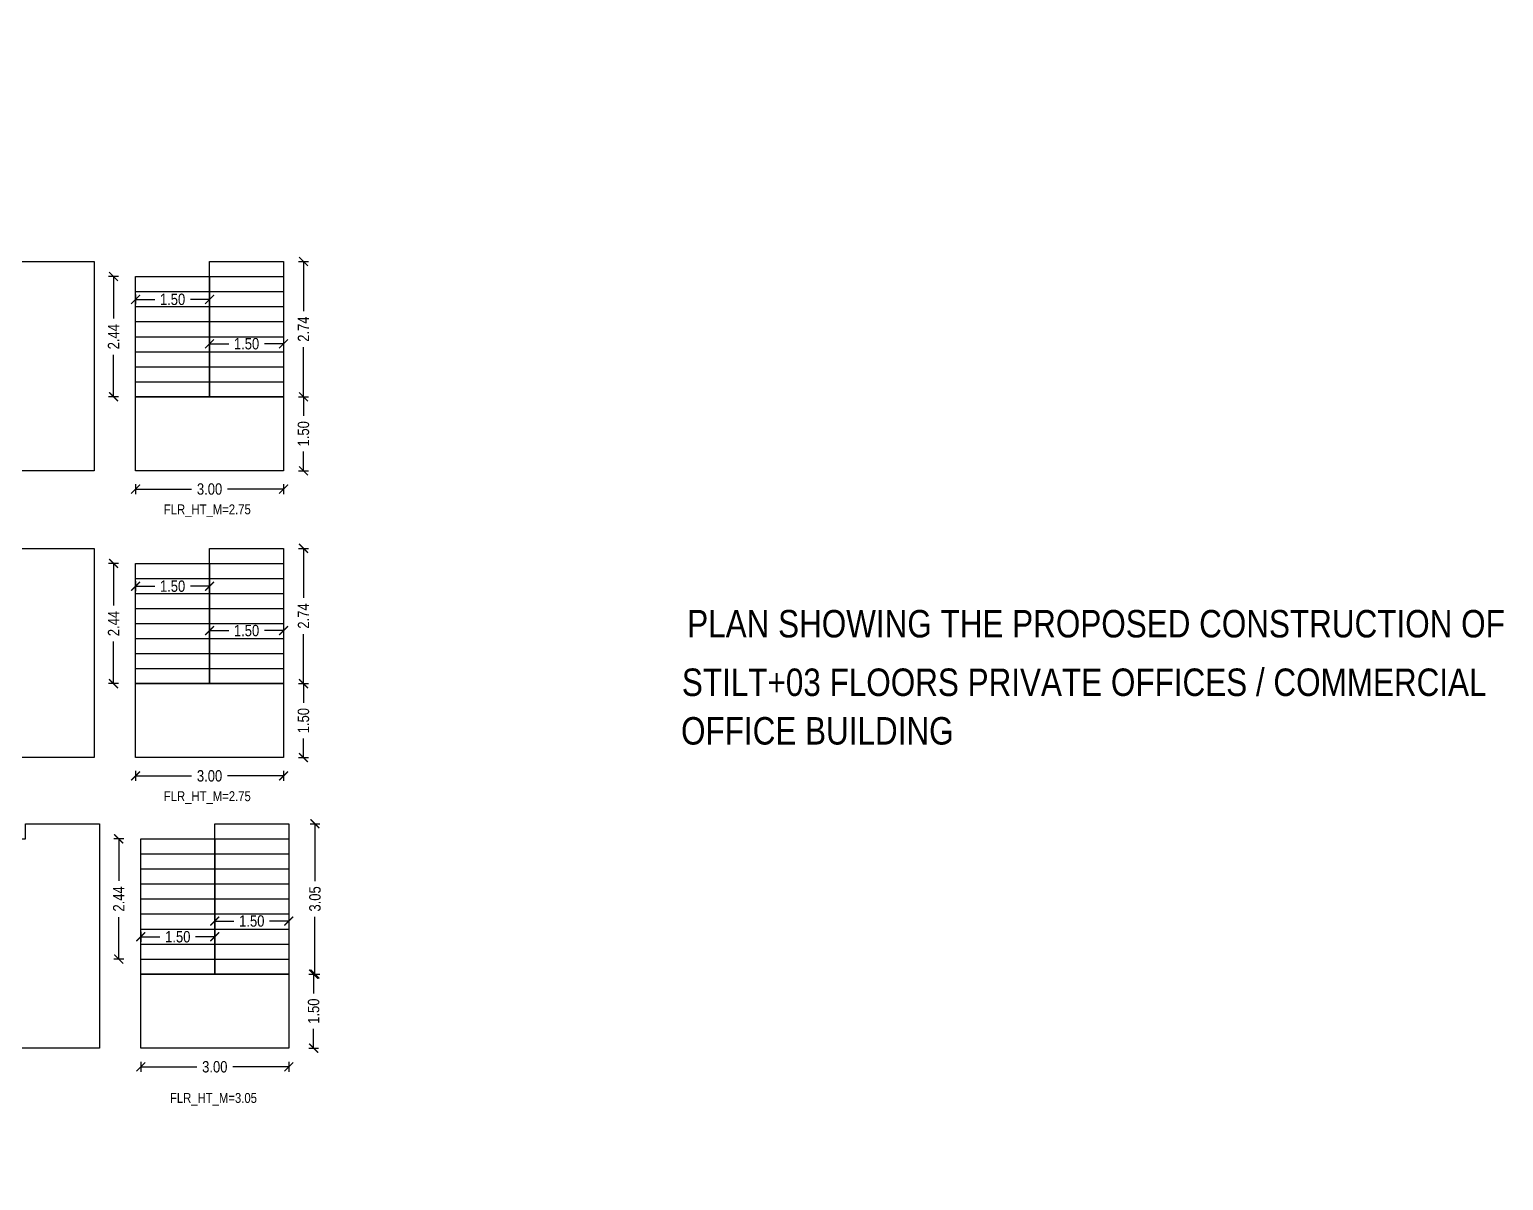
# Model space of a CAD drawing. Header units: metres. Extents: x 144 to 1259, y -1474 to -210.
# Drawn here: x 1193.86 to 1223.74, y -1158.28 to -1134.94 of the extents above; entities that cross this region are included whole.
import ezdxf

# ---------------------------------------------------------------- set-up
doc = ezdxf.new("R2010")
doc.units = ezdxf.units.M
for name, color, linetype in [('BLK_1_FLR_0_STAIR_1', 1, 'Continuous'), ('BLK_1_FLR_1_STAIR_1', 1, 'Continuous'), ('BLK_1_FLR_3_STAIR_1', 1, 'Continuous')]:
    doc.layers.add(name, color=color, linetype=linetype)
for name, color, linetype, lineweight in [('BLK_1_FLR_0_STAIR_1_FLIGHT_1', 7, 'Continuous', 0), ('BLK_1_FLR_0_STAIR_1_FLIGHT_2', 7, 'Continuous', 0), ('BLK_1_FLR_0_STAIR_1_LANDING_1', 7, 'Continuous', 0), ('BLK_1_FLR_1_STAIR_1_FLIGHT_1', 7, 'Continuous', 0), ('BLK_1_FLR_1_STAIR_1_FLIGHT_2', 7, 'Continuous', 0), ('BLK_1_FLR_1_STAIR_1_LANDING_1', 7, 'Continuous', 0), ('BLK_1_FLR_3_STAIR_1_FLIGHT_1', 7, 'Continuous', 0), ('BLK_1_FLR_3_STAIR_1_FLIGHT_2', 7, 'Continuous', 0), ('BLK_1_FLR_3_STAIR_1_LANDING_1', 7, 'Continuous', 0)]:
    doc.layers.add(name, color=color, linetype=linetype, lineweight=lineweight)
doc.styles.get("Standard").update_dxf_attribs({"font": 'swissck.ttf'})
doc.styles.add('STYLE1', font='swissck.ttf', dxfattribs={"height": 0.23})
doc.styles.add('STYLE3', font='swissck.ttf', dxfattribs={"height": 18})
doc.dimstyles.get("Standard").update_dxf_attribs({"dimtxt": 0.23, "dimasz": 0.18, "dimexe": 0.1, "dimexo": 0, "dimgap": 0.09, "dimtad": 0, "dimzin": 0, "dimdsep": 46, "dimtxsty": 'STYLE1', "dimblk": 'ARCHTICK', "dimcen": 0.09, "dimadec": 0, "dimazin": 0, "dimtfac": 1, "dimtofl": 0, "dimtmove": 2, "dimatfit": 3, "dimfxl": 0, "dimtolj": 1, "dimtzin": 0, "dimarcsym": 0})

# ---------------------------------------------------------------- blocks, each defined once
blk = doc.blocks.new('_ArchTick')
at = {"color": 0, "const_width": 0.15}
blk.add_lwpolyline([(-0.5, -0.5), (0.5, 0.5)], dxfattribs=at)
blk = doc.blocks.new('*D271')
at = {"layer": 'BLK_1_FLR_0_STAIR_1_FLIGHT_2', "color": 0, "linetype": 'Continuous', "lineweight": -2}
for p, q in [((1196.015, -1146.133), (1196.015, -1146.333)), ((1197.515, -1146.133), (1197.515, -1146.333)), ((1196.015, -1146.233), (1196.404, -1146.233)), ((1197.515, -1146.233), (1197.126, -1146.233))]:
    blk.add_line(p, q, dxfattribs=at)
at = {"layer": 'Defpoints', "color": 0, "linetype": 'Continuous'}
for p in [(1196.015, -1146.075), (1197.515, -1146.075), (1196.015, -1146.233)]:
    blk.add_point(p, dxfattribs=at)
at = {"layer": 'BLK_1_FLR_0_STAIR_1_FLIGHT_2', "color": 0, "linetype": 'Continuous', "lineweight": -2, "xscale": 0.18, "yscale": 0.18, "zscale": 0.18, "rotation": 180}
blk.add_blockref('_ArchTick', (1196.015, -1146.233), dxfattribs=at)
at = {"layer": 'BLK_1_FLR_0_STAIR_1_FLIGHT_2', "color": 0, "linetype": 'Continuous', "lineweight": -2, "xscale": 0.18, "yscale": 0.18, "zscale": 0.18}
blk.add_blockref('_ArchTick', (1197.515, -1146.233), dxfattribs=at)
at = {"layer": 'BLK_1_FLR_0_STAIR_1_FLIGHT_2', "color": 0, "linetype": 'Continuous', "lineweight": 30, "insert": (1196.765, -1146.233), "char_height": 0.23, "attachment_point": 5, "style": 'STYLE1'}
blk.add_mtext('\\A1;1.50', dxfattribs=at)
blk = doc.blocks.new('*D272')
at = {"layer": 'BLK_1_FLR_0_STAIR_1_FLIGHT_1', "color": 0, "linetype": 'Continuous', "lineweight": -2}
for p, q in [((1197.515, -1147.033), (1197.515, -1147.233)), ((1199.015, -1147.033), (1199.015, -1147.233)), ((1197.515, -1147.133), (1197.904, -1147.133)), ((1199.015, -1147.133), (1198.626, -1147.133))]:
    blk.add_line(p, q, dxfattribs=at)
at = {"layer": 'Defpoints', "color": 0, "linetype": 'Continuous'}
for p in [(1197.515, -1146.989), (1199.015, -1146.989), (1199.015, -1147.133)]:
    blk.add_point(p, dxfattribs=at)
at = {"layer": 'BLK_1_FLR_0_STAIR_1_FLIGHT_1', "color": 0, "linetype": 'Continuous', "lineweight": -2, "xscale": 0.18, "yscale": 0.18, "zscale": 0.18, "rotation": 180}
blk.add_blockref('_ArchTick', (1197.515, -1147.133), dxfattribs=at)
at = {"layer": 'BLK_1_FLR_0_STAIR_1_FLIGHT_1', "color": 0, "linetype": 'Continuous', "lineweight": -2, "xscale": 0.18, "yscale": 0.18, "zscale": 0.18}
blk.add_blockref('_ArchTick', (1199.015, -1147.133), dxfattribs=at)
at = {"layer": 'BLK_1_FLR_0_STAIR_1_FLIGHT_1', "color": 0, "linetype": 'Continuous', "lineweight": 30, "insert": (1198.265, -1147.133), "char_height": 0.23, "attachment_point": 5, "style": 'STYLE1'}
blk.add_mtext('\\A1;1.50', dxfattribs=at)
blk = doc.blocks.new('*D273')
at = {"layer": 'BLK_1_FLR_0_STAIR_1_LANDING_1', "color": 0, "linetype": 'Continuous', "lineweight": -2}
for p, q in [((1196.015, -1149.979), (1196.015, -1150.179)), ((1199.015, -1149.979), (1199.015, -1150.179)), ((1196.015, -1150.079), (1197.151, -1150.079)), ((1199.015, -1150.079), (1197.88, -1150.079))]:
    blk.add_line(p, q, dxfattribs=at)
at = {"layer": 'Defpoints', "color": 0, "linetype": 'Continuous'}
for p in [(1196.015, -1149.708), (1199.015, -1149.708), (1199.015, -1150.079)]:
    blk.add_point(p, dxfattribs=at)
at = {"layer": 'BLK_1_FLR_0_STAIR_1_LANDING_1', "color": 0, "linetype": 'Continuous', "lineweight": -2, "xscale": 0.18, "yscale": 0.18, "zscale": 0.18, "rotation": 180}
blk.add_blockref('_ArchTick', (1196.015, -1150.079), dxfattribs=at)
at = {"layer": 'BLK_1_FLR_0_STAIR_1_LANDING_1', "color": 0, "linetype": 'Continuous', "lineweight": -2, "xscale": 0.18, "yscale": 0.18, "zscale": 0.18}
blk.add_blockref('_ArchTick', (1199.015, -1150.079), dxfattribs=at)
at = {"layer": 'BLK_1_FLR_0_STAIR_1_LANDING_1', "color": 0, "linetype": 'Continuous', "insert": (1197.515, -1150.079), "char_height": 0.23, "attachment_point": 5, "style": 'STYLE1'}
blk.add_mtext('\\A1;3.00', dxfattribs=at)
blk = doc.blocks.new('*D274')
at = {"layer": 'BLK_1_FLR_0_STAIR_1_FLIGHT_2', "color": 0, "lineweight": -2}
for p, q in [((1195.669, -1145.77), (1195.469, -1145.77)), ((1195.569, -1145.77), (1195.569, -1146.622)), ((1195.569, -1148.208), (1195.569, -1147.356)), ((1195.669, -1148.208), (1195.469, -1148.208))]:
    blk.add_line(p, q, dxfattribs=at)
at = {"layer": 'Defpoints', "color": 0}
for p in [(1195.569, -1145.77), (1196.015, -1145.77), (1196.015, -1148.208)]:
    blk.add_point(p, dxfattribs=at)
at = {"layer": 'BLK_1_FLR_0_STAIR_1_FLIGHT_2', "color": 0, "lineweight": -2, "xscale": 0.18, "yscale": 0.18, "zscale": 0.18}
for p, rotation in [((1195.569, -1145.77), 90), ((1195.569, -1148.208), 270)]:
    blk.add_blockref('_ArchTick', p, dxfattribs=dict(at, rotation=rotation))
at = {"layer": 'BLK_1_FLR_0_STAIR_1_FLIGHT_2', "color": 0, "insert": (1195.569, -1146.989), "char_height": 0.23, "attachment_point": 5, "rotation": 90, "style": 'STYLE1'}
blk.add_mtext('\\A1;2.44', dxfattribs=at)
blk = doc.blocks.new('*D275')
at = {"layer": 'BLK_1_FLR_0_STAIR_1_FLIGHT_1', "color": 0, "lineweight": -2}
for p, q in [((1199.319, -1145.465), (1199.519, -1145.465)), ((1199.419, -1145.465), (1199.419, -1146.47)), ((1199.419, -1148.208), (1199.419, -1147.203)), ((1199.319, -1148.208), (1199.519, -1148.208))]:
    blk.add_line(p, q, dxfattribs=at)
at = {"layer": 'Defpoints', "color": 0}
for p in [(1199.015, -1145.465), (1199.419, -1145.465), (1199.015, -1148.208)]:
    blk.add_point(p, dxfattribs=at)
at = {"layer": 'BLK_1_FLR_0_STAIR_1_FLIGHT_1', "color": 0, "lineweight": -2, "xscale": 0.18, "yscale": 0.18, "zscale": 0.18}
for p, rotation in [((1199.419, -1145.465), 90), ((1199.419, -1148.208), 270)]:
    blk.add_blockref('_ArchTick', p, dxfattribs=dict(at, rotation=rotation))
at = {"layer": 'BLK_1_FLR_0_STAIR_1_FLIGHT_1', "color": 0, "insert": (1199.419, -1146.837), "char_height": 0.23, "attachment_point": 5, "rotation": 90, "style": 'STYLE1'}
blk.add_mtext('\\A1;2.74', dxfattribs=at)
blk = doc.blocks.new('*D276')
at = {"layer": 'BLK_1_FLR_1_STAIR_1_FLIGHT_1', "color": 0, "lineweight": -2}
for p, q in [((1199.552, -1151.049), (1199.752, -1151.049)), ((1199.652, -1151.049), (1199.652, -1152.21)), ((1199.652, -1154.097), (1199.652, -1152.937)), ((1199.552, -1154.097), (1199.752, -1154.097))]:
    blk.add_line(p, q, dxfattribs=at)
at = {"layer": 'Defpoints', "color": 0}
for p in [(1195.285, -1151.049), (1199.121, -1154.097), (1199.652, -1154.097)]:
    blk.add_point(p, dxfattribs=at)
at = {"layer": 'BLK_1_FLR_1_STAIR_1_FLIGHT_1', "color": 0, "lineweight": -2, "xscale": 0.18, "yscale": 0.18, "zscale": 0.18}
for p, rotation in [((1199.652, -1151.049), 90), ((1199.652, -1154.097), 270)]:
    blk.add_blockref('_ArchTick', p, dxfattribs=dict(at, rotation=rotation))
at = {"layer": 'BLK_1_FLR_1_STAIR_1_FLIGHT_1', "color": 0, "insert": (1199.652, -1152.573), "char_height": 0.23, "attachment_point": 5, "rotation": 90, "style": 'STYLE1'}
blk.add_mtext('\\A1;3.05', dxfattribs=at)
blk = doc.blocks.new('*D278')
at = {"layer": 'BLK_1_FLR_1_STAIR_1_LANDING_1', "color": 0, "linetype": 'Continuous', "lineweight": -2}
for p, q in [((1196.121, -1155.878), (1196.121, -1156.078)), ((1196.121, -1155.978), (1197.256, -1155.978)), ((1199.121, -1155.978), (1197.985, -1155.978)), ((1199.121, -1155.878), (1199.121, -1156.078))]:
    blk.add_line(p, q, dxfattribs=at)
at = {"layer": 'Defpoints', "color": 0, "linetype": 'Continuous'}
for p in [(1196.121, -1155.608), (1199.121, -1155.608), (1199.121, -1155.978)]:
    blk.add_point(p, dxfattribs=at)
at = {"layer": 'BLK_1_FLR_1_STAIR_1_LANDING_1', "color": 0, "linetype": 'Continuous', "lineweight": -2, "xscale": 0.18, "yscale": 0.18, "zscale": 0.18, "rotation": 180}
blk.add_blockref('_ArchTick', (1196.121, -1155.978), dxfattribs=at)
at = {"layer": 'BLK_1_FLR_1_STAIR_1_LANDING_1', "color": 0, "linetype": 'Continuous', "lineweight": -2, "xscale": 0.18, "yscale": 0.18, "zscale": 0.18}
blk.add_blockref('_ArchTick', (1199.121, -1155.978), dxfattribs=at)
at = {"layer": 'BLK_1_FLR_1_STAIR_1_LANDING_1', "color": 0, "linetype": 'Continuous', "insert": (1197.621, -1155.978), "char_height": 0.23, "attachment_point": 5, "style": 'STYLE1'}
blk.add_mtext('\\A1;3.00', dxfattribs=at)
blk = doc.blocks.new('*D279')
at = {"layer": 'BLK_1_FLR_1_STAIR_1_FLIGHT_2', "color": 0, "lineweight": -2}
for p, q in [((1195.774, -1151.354), (1195.574, -1151.354)), ((1195.674, -1151.354), (1195.674, -1152.206)), ((1195.674, -1153.793), (1195.674, -1152.94)), ((1195.774, -1153.793), (1195.574, -1153.793))]:
    blk.add_line(p, q, dxfattribs=at)
at = {"layer": 'Defpoints', "color": 0}
for p in [(1195.674, -1151.354), (1196.121, -1151.354), (1196.121, -1153.793)]:
    blk.add_point(p, dxfattribs=at)
at = {"layer": 'BLK_1_FLR_1_STAIR_1_FLIGHT_2', "color": 0, "lineweight": -2, "xscale": 0.18, "yscale": 0.18, "zscale": 0.18}
for p, rotation in [((1195.674, -1151.354), 90), ((1195.674, -1153.793), 270)]:
    blk.add_blockref('_ArchTick', p, dxfattribs=dict(at, rotation=rotation))
at = {"layer": 'BLK_1_FLR_1_STAIR_1_FLIGHT_2', "color": 0, "insert": (1195.674, -1152.573), "char_height": 0.23, "attachment_point": 5, "rotation": 90, "style": 'STYLE1'}
blk.add_mtext('\\A1;2.44', dxfattribs=at)
blk = doc.blocks.new('*D280')
at = {"layer": 'BLK_1_FLR_0_STAIR_1_LANDING_1', "color": 0, "linetype": 'Continuous', "lineweight": -2}
for p, q in [((1199.319, -1148.208), (1199.519, -1148.208)), ((1199.419, -1148.208), (1199.419, -1148.597)), ((1199.419, -1149.708), (1199.419, -1149.319)), ((1199.319, -1149.708), (1199.519, -1149.708))]:
    blk.add_line(p, q, dxfattribs=at)
at = {"layer": 'Defpoints', "color": 0, "linetype": 'Continuous'}
for p in [(1199.015, -1148.208), (1199.419, -1148.208), (1199.015, -1149.708)]:
    blk.add_point(p, dxfattribs=at)
at = {"layer": 'BLK_1_FLR_0_STAIR_1_LANDING_1', "color": 0, "linetype": 'Continuous', "lineweight": -2, "xscale": 0.18, "yscale": 0.18, "zscale": 0.18}
for p, rotation in [((1199.419, -1148.208), 90), ((1199.419, -1149.708), 270)]:
    blk.add_blockref('_ArchTick', p, dxfattribs=dict(at, rotation=rotation))
at = {"layer": 'BLK_1_FLR_0_STAIR_1_LANDING_1', "color": 0, "linetype": 'Continuous', "insert": (1199.419, -1148.958), "char_height": 0.23, "attachment_point": 5, "rotation": 90, "style": 'STYLE1'}
blk.add_mtext('\\A1;1.50', dxfattribs=at)
blk = doc.blocks.new('*D281')
at = {"layer": 'BLK_1_FLR_1_STAIR_1_LANDING_1', "color": 0, "linetype": 'Continuous', "lineweight": -2}
for p, q in [((1199.525, -1154.099), (1199.725, -1154.099)), ((1199.625, -1154.099), (1199.625, -1154.488)), ((1199.625, -1155.599), (1199.625, -1155.21)), ((1199.525, -1155.599), (1199.725, -1155.599))]:
    blk.add_line(p, q, dxfattribs=at)
at = {"layer": 'Defpoints', "color": 0, "linetype": 'Continuous'}
for p in [(1199.121, -1154.099), (1199.625, -1154.099), (1199.121, -1155.599)]:
    blk.add_point(p, dxfattribs=at)
at = {"layer": 'BLK_1_FLR_1_STAIR_1_LANDING_1', "color": 0, "linetype": 'Continuous', "lineweight": -2, "xscale": 0.18, "yscale": 0.18, "zscale": 0.18}
for p, rotation in [((1199.625, -1154.099), 90), ((1199.625, -1155.599), 270)]:
    blk.add_blockref('_ArchTick', p, dxfattribs=dict(at, rotation=rotation))
at = {"layer": 'BLK_1_FLR_1_STAIR_1_LANDING_1', "color": 0, "linetype": 'Continuous', "insert": (1199.625, -1154.849), "char_height": 0.23, "attachment_point": 5, "rotation": 90, "style": 'STYLE1'}
blk.add_mtext('\\A1;1.50', dxfattribs=at)
blk = doc.blocks.new('*D286')
at = {"layer": 'BLK_1_FLR_1_STAIR_1_FLIGHT_1', "color": 0, "linetype": 'Continuous', "lineweight": -2}
for p, q in [((1197.621, -1152.922), (1197.621, -1153.122)), ((1197.621, -1153.022), (1198.01, -1153.022)), ((1199.121, -1153.022), (1198.732, -1153.022)), ((1199.121, -1152.922), (1199.121, -1153.122))]:
    blk.add_line(p, q, dxfattribs=at)
at = {"layer": 'Defpoints', "color": 0, "linetype": 'Continuous'}
for p in [(1197.621, -1152.878), (1199.121, -1152.878), (1199.121, -1153.022)]:
    blk.add_point(p, dxfattribs=at)
at = {"layer": 'BLK_1_FLR_1_STAIR_1_FLIGHT_1', "color": 0, "linetype": 'Continuous', "lineweight": -2, "xscale": 0.18, "yscale": 0.18, "zscale": 0.18, "rotation": 180}
blk.add_blockref('_ArchTick', (1197.621, -1153.022), dxfattribs=at)
at = {"layer": 'BLK_1_FLR_1_STAIR_1_FLIGHT_1', "color": 0, "linetype": 'Continuous', "lineweight": -2, "xscale": 0.18, "yscale": 0.18, "zscale": 0.18}
blk.add_blockref('_ArchTick', (1199.121, -1153.022), dxfattribs=at)
at = {"layer": 'BLK_1_FLR_1_STAIR_1_FLIGHT_1', "color": 0, "linetype": 'Continuous', "lineweight": 30, "insert": (1198.371, -1153.022), "char_height": 0.23, "attachment_point": 5, "style": 'STYLE1'}
blk.add_mtext('\\A1;1.50', dxfattribs=at)
blk = doc.blocks.new('*D287')
at = {"layer": 'BLK_1_FLR_1_STAIR_1_FLIGHT_2', "color": 0, "linetype": 'Continuous', "lineweight": -2}
for p, q in [((1196.121, -1153.241), (1196.121, -1153.441)), ((1196.121, -1153.341), (1196.51, -1153.341)), ((1197.621, -1153.341), (1197.232, -1153.341)), ((1197.621, -1153.241), (1197.621, -1153.441))]:
    blk.add_line(p, q, dxfattribs=at)
at = {"layer": 'Defpoints', "color": 0, "linetype": 'Continuous'}
for p in [(1196.121, -1153.183), (1196.121, -1153.341), (1197.621, -1153.183)]:
    blk.add_point(p, dxfattribs=at)
at = {"layer": 'BLK_1_FLR_1_STAIR_1_FLIGHT_2', "color": 0, "linetype": 'Continuous', "lineweight": -2, "xscale": 0.18, "yscale": 0.18, "zscale": 0.18, "rotation": 180}
blk.add_blockref('_ArchTick', (1196.121, -1153.341), dxfattribs=at)
at = {"layer": 'BLK_1_FLR_1_STAIR_1_FLIGHT_2', "color": 0, "linetype": 'Continuous', "lineweight": -2, "xscale": 0.18, "yscale": 0.18, "zscale": 0.18}
blk.add_blockref('_ArchTick', (1197.621, -1153.341), dxfattribs=at)
at = {"layer": 'BLK_1_FLR_1_STAIR_1_FLIGHT_2', "color": 0, "linetype": 'Continuous', "lineweight": 30, "insert": (1196.871, -1153.341), "char_height": 0.23, "attachment_point": 5, "style": 'STYLE1'}
blk.add_mtext('\\A1;1.50', dxfattribs=at)
blk = doc.blocks.new('*D324')
at = {"layer": 'BLK_1_FLR_3_STAIR_1_FLIGHT_2', "color": 0, "linetype": 'Continuous', "lineweight": -2}
for p, q in [((1196.015, -1140.317), (1196.015, -1140.517)), ((1196.015, -1140.417), (1196.404, -1140.417)), ((1197.515, -1140.417), (1197.126, -1140.417)), ((1197.515, -1140.317), (1197.515, -1140.517))]:
    blk.add_line(p, q, dxfattribs=at)
at = {"layer": 'Defpoints', "color": 0, "linetype": 'Continuous'}
for p in [(1196.015, -1140.258), (1196.015, -1140.417), (1197.515, -1140.258)]:
    blk.add_point(p, dxfattribs=at)
at = {"layer": 'BLK_1_FLR_3_STAIR_1_FLIGHT_2', "color": 0, "linetype": 'Continuous', "lineweight": -2, "xscale": 0.18, "yscale": 0.18, "zscale": 0.18, "rotation": 180}
blk.add_blockref('_ArchTick', (1196.015, -1140.417), dxfattribs=at)
at = {"layer": 'BLK_1_FLR_3_STAIR_1_FLIGHT_2', "color": 0, "linetype": 'Continuous', "lineweight": -2, "xscale": 0.18, "yscale": 0.18, "zscale": 0.18}
blk.add_blockref('_ArchTick', (1197.515, -1140.417), dxfattribs=at)
at = {"layer": 'BLK_1_FLR_3_STAIR_1_FLIGHT_2', "color": 0, "linetype": 'Continuous', "lineweight": 30, "insert": (1196.765, -1140.417), "char_height": 0.23, "attachment_point": 5, "style": 'STYLE1'}
blk.add_mtext('\\A1;1.50', dxfattribs=at)
blk = doc.blocks.new('*D325')
at = {"layer": 'BLK_1_FLR_3_STAIR_1_FLIGHT_1', "color": 0, "linetype": 'Continuous', "lineweight": -2}
for p, q in [((1197.515, -1141.217), (1197.515, -1141.417)), ((1197.515, -1141.317), (1197.904, -1141.317)), ((1199.015, -1141.317), (1198.626, -1141.317)), ((1199.015, -1141.217), (1199.015, -1141.417))]:
    blk.add_line(p, q, dxfattribs=at)
at = {"layer": 'Defpoints', "color": 0, "linetype": 'Continuous'}
for p in [(1197.515, -1141.173), (1199.015, -1141.173), (1199.015, -1141.317)]:
    blk.add_point(p, dxfattribs=at)
at = {"layer": 'BLK_1_FLR_3_STAIR_1_FLIGHT_1', "color": 0, "linetype": 'Continuous', "lineweight": -2, "xscale": 0.18, "yscale": 0.18, "zscale": 0.18, "rotation": 180}
blk.add_blockref('_ArchTick', (1197.515, -1141.317), dxfattribs=at)
at = {"layer": 'BLK_1_FLR_3_STAIR_1_FLIGHT_1', "color": 0, "linetype": 'Continuous', "lineweight": -2, "xscale": 0.18, "yscale": 0.18, "zscale": 0.18}
blk.add_blockref('_ArchTick', (1199.015, -1141.317), dxfattribs=at)
at = {"layer": 'BLK_1_FLR_3_STAIR_1_FLIGHT_1', "color": 0, "linetype": 'Continuous', "lineweight": 30, "insert": (1198.265, -1141.317), "char_height": 0.23, "attachment_point": 5, "style": 'STYLE1'}
blk.add_mtext('\\A1;1.50', dxfattribs=at)
blk = doc.blocks.new('*D327')
at = {"layer": 'BLK_1_FLR_3_STAIR_1_LANDING_1', "color": 0, "linetype": 'Continuous', "lineweight": -2}
for p, q in [((1196.015, -1144.163), (1196.015, -1144.363)), ((1196.015, -1144.263), (1197.151, -1144.263)), ((1199.015, -1144.263), (1197.88, -1144.263)), ((1199.015, -1144.163), (1199.015, -1144.363))]:
    blk.add_line(p, q, dxfattribs=at)
at = {"layer": 'Defpoints', "color": 0, "linetype": 'Continuous'}
for p in [(1196.015, -1143.892), (1199.015, -1143.892), (1199.015, -1144.263)]:
    blk.add_point(p, dxfattribs=at)
at = {"layer": 'BLK_1_FLR_3_STAIR_1_LANDING_1', "color": 0, "linetype": 'Continuous', "lineweight": -2, "xscale": 0.18, "yscale": 0.18, "zscale": 0.18, "rotation": 180}
blk.add_blockref('_ArchTick', (1196.015, -1144.263), dxfattribs=at)
at = {"layer": 'BLK_1_FLR_3_STAIR_1_LANDING_1', "color": 0, "linetype": 'Continuous', "lineweight": -2, "xscale": 0.18, "yscale": 0.18, "zscale": 0.18}
blk.add_blockref('_ArchTick', (1199.015, -1144.263), dxfattribs=at)
at = {"layer": 'BLK_1_FLR_3_STAIR_1_LANDING_1', "color": 0, "linetype": 'Continuous', "insert": (1197.515, -1144.263), "char_height": 0.23, "attachment_point": 5, "style": 'STYLE1'}
blk.add_mtext('\\A1;3.00', dxfattribs=at)
blk = doc.blocks.new('*D329')
at = {"layer": 'BLK_1_FLR_3_STAIR_1_FLIGHT_2', "color": 0, "lineweight": -2}
for p, q in [((1195.669, -1139.954), (1195.469, -1139.954)), ((1195.569, -1139.954), (1195.569, -1140.806)), ((1195.569, -1142.392), (1195.569, -1141.54)), ((1195.669, -1142.392), (1195.469, -1142.392))]:
    blk.add_line(p, q, dxfattribs=at)
at = {"layer": 'Defpoints', "color": 0}
for p in [(1195.569, -1139.954), (1196.015, -1139.954), (1196.015, -1142.392)]:
    blk.add_point(p, dxfattribs=at)
at = {"layer": 'BLK_1_FLR_3_STAIR_1_FLIGHT_2', "color": 0, "lineweight": -2, "xscale": 0.18, "yscale": 0.18, "zscale": 0.18}
for p, rotation in [((1195.569, -1139.954), 90), ((1195.569, -1142.392), 270)]:
    blk.add_blockref('_ArchTick', p, dxfattribs=dict(at, rotation=rotation))
at = {"layer": 'BLK_1_FLR_3_STAIR_1_FLIGHT_2', "color": 0, "insert": (1195.569, -1141.173), "char_height": 0.23, "attachment_point": 5, "rotation": 90, "style": 'STYLE1'}
blk.add_mtext('\\A1;2.44', dxfattribs=at)
blk = doc.blocks.new('*D326')
at = {"layer": 'BLK_1_FLR_3_STAIR_1_FLIGHT_1', "color": 0, "lineweight": -2}
for p, q in [((1199.319, -1139.649), (1199.519, -1139.649)), ((1199.419, -1139.649), (1199.419, -1140.654)), ((1199.419, -1142.392), (1199.419, -1141.387)), ((1199.319, -1142.392), (1199.519, -1142.392))]:
    blk.add_line(p, q, dxfattribs=at)
at = {"layer": 'Defpoints', "color": 0}
for p in [(1199.015, -1139.649), (1199.419, -1139.649), (1199.015, -1142.392)]:
    blk.add_point(p, dxfattribs=at)
at = {"layer": 'BLK_1_FLR_3_STAIR_1_FLIGHT_1', "color": 0, "lineweight": -2, "xscale": 0.18, "yscale": 0.18, "zscale": 0.18}
for p, rotation in [((1199.419, -1139.649), 90), ((1199.419, -1142.392), 270)]:
    blk.add_blockref('_ArchTick', p, dxfattribs=dict(at, rotation=rotation))
at = {"layer": 'BLK_1_FLR_3_STAIR_1_FLIGHT_1', "color": 0, "insert": (1199.419, -1141.02), "char_height": 0.23, "attachment_point": 5, "rotation": 90, "style": 'STYLE1'}
blk.add_mtext('\\A1;2.74', dxfattribs=at)
blk = doc.blocks.new('*D328')
at = {"layer": 'BLK_1_FLR_3_STAIR_1_LANDING_1', "color": 0, "linetype": 'Continuous', "lineweight": -2}
for p, q in [((1199.319, -1142.392), (1199.519, -1142.392)), ((1199.419, -1142.392), (1199.419, -1142.781)), ((1199.419, -1143.892), (1199.419, -1143.503)), ((1199.319, -1143.892), (1199.519, -1143.892))]:
    blk.add_line(p, q, dxfattribs=at)
at = {"layer": 'Defpoints', "color": 0, "linetype": 'Continuous'}
for p in [(1199.015, -1142.392), (1199.419, -1142.392), (1199.015, -1143.892)]:
    blk.add_point(p, dxfattribs=at)
at = {"layer": 'BLK_1_FLR_3_STAIR_1_LANDING_1', "color": 0, "linetype": 'Continuous', "lineweight": -2, "xscale": 0.18, "yscale": 0.18, "zscale": 0.18}
for p, rotation in [((1199.419, -1142.392), 90), ((1199.419, -1143.892), 270)]:
    blk.add_blockref('_ArchTick', p, dxfattribs=dict(at, rotation=rotation))
at = {"layer": 'BLK_1_FLR_3_STAIR_1_LANDING_1', "color": 0, "linetype": 'Continuous', "insert": (1199.419, -1143.142), "char_height": 0.23, "attachment_point": 5, "rotation": 90, "style": 'STYLE1'}
blk.add_mtext('\\A1;1.50', dxfattribs=at)

msp = doc.modelspace()

# ---------------------------------------------------------------- hatches: boundary and pattern name
h = msp.add_hatch(color=2)
h.paths.add_polyline_path([(1162.74, -1156.087), (1161.236, -1156.087), (1161.078, -1156.36), (1161.078, -1155.679), (1160.964, -1156.087), (1159.183, -1156.087), (1159.183, -1157.253), (1159.183, -1186.818), (1154.344, -1186.818), (1154.344, -1186.818), (1154.115, -1186.818), (1154.115, -1186.819), (1148.114, -1186.819), (1148.115, -1186.818), (1148.115, -1186.818), (1147.887, -1186.818), (1147.887, -1186.818), (1143.419, -1186.818), (1143.419, -1186.819), (1142.419, -1186.819), (1140.413, -1186.819), (1140.413, -1188.626), (1140.893, -1188.761), (1140.092, -1188.761), (1140.413, -1188.947), (1140.413, -1193.128), (1164.29, -1193.128), (1164.29, -1188.947), (1163.969, -1188.761), (1164.77, -1188.761), (1164.29, -1188.626), (1164.29, -1186.819), (1162.74, -1186.819)], flags=16)
h.paths.add_polyline_path([(918.388, -1473.853), (918.388, -909.568), (1218.388, -909.568), (1218.388, -1473.853)], flags=9)
h.paths.add_polyline_path([(918.406, -1469.533), (918.406, -912.39), (1218.406, -912.39), (1218.406, -1469.533)], flags=9)

# ---------------------------------------------------------------- linework, layer by layer
at = {"layer": 'BLK_1_FLR_0_STAIR_1', "linetype": 'Continuous', "lineweight": 30}
msp.add_lwpolyline([(1192.179, -1149.708), (1192.179, -1145.77), (1193.679, -1145.77), (1193.679, -1145.465), (1195.179, -1145.465), (1195.179, -1149.708), (1192.179, -1149.708)], dxfattribs=at)
at = {"layer": 'BLK_1_FLR_0_STAIR_1_FLIGHT_1', "linetype": 'Continuous', "lineweight": 30}
msp.add_line((1197.515, -1145.465), (1199.015, -1145.465), dxfattribs=at)
msp.add_lwpolyline([(1197.515, -1145.465), (1199.015, -1145.465), (1199.015, -1148.208), (1197.515, -1148.208)], close=True, dxfattribs=at)
for points in [[(1197.515, -1145.465), (1199.015, -1145.465)], [(1197.515, -1145.77), (1199.015, -1145.77)], [(1197.515, -1146.075), (1199.015, -1146.075)], [(1197.515, -1146.379), (1199.015, -1146.379)], [(1197.515, -1146.684), (1199.015, -1146.684)], [(1197.515, -1146.989), (1199.015, -1146.989)], [(1197.515, -1147.294), (1199.015, -1147.294)], [(1197.515, -1147.599), (1199.015, -1147.599)], [(1197.515, -1147.903), (1199.015, -1147.903)], [(1197.515, -1148.208), (1199.015, -1148.208)]]:
    msp.add_lwpolyline(points, dxfattribs=at)
at = {"layer": 'BLK_1_FLR_0_STAIR_1_FLIGHT_2', "linetype": 'Continuous', "lineweight": 30}
msp.add_line((1196.015, -1145.77), (1197.515, -1145.77), dxfattribs=at)
msp.add_lwpolyline([(1196.015, -1145.77), (1197.515, -1145.77), (1197.515, -1148.208), (1196.015, -1148.208)], close=True, dxfattribs=at)
for points in [[(1196.015, -1145.77), (1197.515, -1145.77)], [(1196.015, -1146.075), (1197.515, -1146.075)], [(1196.015, -1146.379), (1197.515, -1146.379)], [(1196.015, -1146.684), (1197.515, -1146.684)], [(1196.015, -1146.989), (1197.515, -1146.989)], [(1196.015, -1147.294), (1197.515, -1147.294)], [(1196.015, -1147.599), (1197.515, -1147.599)], [(1196.015, -1147.903), (1197.515, -1147.903)], [(1196.015, -1148.208), (1197.515, -1148.208)]]:
    msp.add_lwpolyline(points, dxfattribs=at)
at = {"layer": 'BLK_1_FLR_0_STAIR_1_LANDING_1', "linetype": 'Continuous', "lineweight": 30}
msp.add_lwpolyline([(1196.015, -1148.208), (1199.015, -1148.208), (1199.015, -1149.708), (1196.015, -1149.708)], close=True, dxfattribs=at)
at = {"layer": 'BLK_1_FLR_1_STAIR_1', "linetype": 'Continuous', "lineweight": 30}
msp.add_lwpolyline([(1192.285, -1155.599), (1192.285, -1151.354), (1193.785, -1151.354), (1193.785, -1151.049), (1195.285, -1151.049), (1195.285, -1155.599), (1192.285, -1155.599)], dxfattribs=at)
at = {"layer": 'BLK_1_FLR_1_STAIR_1_FLIGHT_1', "linetype": 'Continuous', "lineweight": 30}
msp.add_line((1197.621, -1151.354), (1199.121, -1151.354), dxfattribs=at)
msp.add_lwpolyline([(1197.621, -1151.049), (1199.121, -1151.049), (1199.121, -1154.097), (1197.621, -1154.097)], close=True, dxfattribs=at)
for points in [[(1197.621, -1151.354), (1199.121, -1151.354)], [(1197.621, -1151.659), (1199.121, -1151.659)], [(1197.621, -1151.964), (1199.121, -1151.964)], [(1197.621, -1152.269), (1199.121, -1152.269)], [(1197.621, -1152.573), (1199.121, -1152.573)], [(1197.621, -1152.878), (1199.121, -1152.878)], [(1197.621, -1153.183), (1199.121, -1153.183)], [(1197.621, -1153.488), (1199.121, -1153.488)], [(1197.621, -1153.793), (1199.121, -1153.793)], [(1197.621, -1154.097), (1199.121, -1154.097)]]:
    msp.add_lwpolyline(points, dxfattribs=at)
at = {"layer": 'BLK_1_FLR_1_STAIR_1_FLIGHT_2', "linetype": 'Continuous', "lineweight": 30}
msp.add_line((1196.121, -1151.354), (1197.621, -1151.354), dxfattribs=at)
msp.add_lwpolyline([(1196.121, -1151.354), (1197.621, -1151.354), (1197.621, -1154.097), (1196.121, -1154.097)], close=True, dxfattribs=at)
for points in [[(1196.121, -1151.354), (1197.621, -1151.354)], [(1196.121, -1151.659), (1197.621, -1151.659)], [(1196.121, -1151.964), (1197.621, -1151.964)], [(1196.121, -1152.269), (1197.621, -1152.269)], [(1196.121, -1152.573), (1197.621, -1152.573)], [(1196.121, -1152.878), (1197.621, -1152.878)], [(1196.121, -1153.183), (1197.621, -1153.183)], [(1196.121, -1153.488), (1197.621, -1153.488)], [(1196.121, -1153.793), (1197.621, -1153.793)]]:
    msp.add_lwpolyline(points, dxfattribs=at)
at = {"layer": 'BLK_1_FLR_1_STAIR_1_LANDING_1', "linetype": 'Continuous', "lineweight": 30}
msp.add_lwpolyline([(1196.121, -1154.097), (1199.121, -1154.097), (1199.121, -1155.599), (1196.121, -1155.599)], close=True, dxfattribs=at)
at = {"layer": 'BLK_1_FLR_3_STAIR_1', "linetype": 'Continuous', "lineweight": 30}
msp.add_lwpolyline([(1192.179, -1143.892), (1192.179, -1139.954), (1193.679, -1139.954), (1193.679, -1139.649), (1195.179, -1139.649), (1195.179, -1143.892), (1192.179, -1143.892)], dxfattribs=at)
at = {"layer": 'BLK_1_FLR_3_STAIR_1_FLIGHT_1', "linetype": 'Continuous', "lineweight": 30}
msp.add_lwpolyline([(1197.515, -1139.649), (1199.015, -1139.649), (1199.015, -1142.392), (1197.515, -1142.392)], close=True, dxfattribs=at)
for points in [[(1197.515, -1139.649), (1199.015, -1139.649)], [(1197.515, -1139.954), (1199.015, -1139.954)], [(1197.515, -1140.258), (1199.015, -1140.258)], [(1197.515, -1140.563), (1199.015, -1140.563)], [(1197.515, -1140.868), (1199.015, -1140.868)], [(1197.515, -1141.173), (1199.015, -1141.173)], [(1197.515, -1141.478), (1199.015, -1141.478)], [(1197.515, -1141.782), (1199.015, -1141.782)], [(1197.515, -1142.087), (1199.015, -1142.087)], [(1197.515, -1142.392), (1199.015, -1142.392)]]:
    msp.add_lwpolyline(points, dxfattribs=at)
at = {"layer": 'BLK_1_FLR_3_STAIR_1_FLIGHT_2', "linetype": 'Continuous', "lineweight": 30}
msp.add_lwpolyline([(1196.015, -1139.954), (1197.515, -1139.954), (1197.515, -1142.392), (1196.015, -1142.392)], close=True, dxfattribs=at)
for points in [[(1196.015, -1139.954), (1197.515, -1139.954)], [(1196.015, -1140.258), (1197.515, -1140.258)], [(1196.015, -1140.563), (1197.515, -1140.563)], [(1196.015, -1140.868), (1197.515, -1140.868)], [(1196.015, -1141.173), (1197.515, -1141.173)], [(1196.015, -1141.478), (1197.515, -1141.478)], [(1196.015, -1141.782), (1197.515, -1141.782)], [(1196.015, -1142.087), (1197.515, -1142.087)], [(1196.015, -1142.392), (1197.515, -1142.392)]]:
    msp.add_lwpolyline(points, dxfattribs=at)
at = {"layer": 'BLK_1_FLR_3_STAIR_1_LANDING_1', "linetype": 'Continuous', "lineweight": 30}
msp.add_lwpolyline([(1196.015, -1142.392), (1199.015, -1142.392), (1199.015, -1143.892), (1196.015, -1143.892)], close=True, dxfattribs=at)

# ---------------------------------------------------------------- texts
at = {"style": 'STYLE3'}
for s, p in [('PLAN SHOWING THE PROPOSED CONSTRUCTION OF', (1207.198, -1147.271)), (' STILT+03 FLOORS PRIVATE OFFICES / COMMERCIAL', (1206.912, -1148.458)), (' OFFICE BUILDING', (1206.895, -1149.443))]:
    msp.add_text(s, height=0.55647, dxfattribs=at).set_placement(p)
at = {"layer": 'BLK_1_FLR_0_STAIR_1', "linetype": 'Continuous', "insert": (1197.469, -1150.39), "char_height": 0.2, "width": 2.4, "attachment_point": 2}
msp.add_mtext('FLR_HT_M=2.75', dxfattribs=at)
at = {"layer": 'BLK_1_FLR_1_STAIR_1', "linetype": 'Continuous', "insert": (1197.594, -1156.508), "char_height": 0.2, "width": 2.4, "attachment_point": 2}
msp.add_mtext('FLR_HT_M=3.05', dxfattribs=at)
at = {"layer": 'BLK_1_FLR_3_STAIR_1', "linetype": 'Continuous', "lineweight": 30, "insert": (1197.469, -1144.574), "char_height": 0.2, "width": 2.4, "attachment_point": 2}
msp.add_mtext('FLR_HT_M=2.75', dxfattribs=at)

# ---------------------------------------------------------------- dimensions: what is measured, and where the dimension line sits
at = {"layer": 'BLK_1_FLR_0_STAIR_1_FLIGHT_1', "color": 1}
dim = msp.add_linear_dim(base=(1199.419, -1145.465), p1=(1199.015, -1148.208), p2=(1199.015, -1145.465), angle=90, dimstyle='Standard', dxfattribs=at)
dim.commit()
dim.dimension.update_dxf_attribs({"geometry": '*D275', "text_midpoint": (1199.419, -1146.837)})
at = {"layer": 'BLK_1_FLR_0_STAIR_1_FLIGHT_1', "linetype": 'Continuous', "lineweight": 30}
dim = msp.add_linear_dim(base=(1199.015, -1147.133), p1=(1197.515, -1146.989), p2=(1199.015, -1146.989), dimstyle='Standard', dxfattribs=at)
dim.commit()
dim.dimension.update_dxf_attribs({"geometry": '*D272', "text_midpoint": (1198.265, -1147.133)})
at = {"layer": 'BLK_1_FLR_0_STAIR_1_FLIGHT_2', "color": 1}
dim = msp.add_linear_dim(base=(1195.569, -1145.77), p1=(1196.015, -1148.208), p2=(1196.015, -1145.77), angle=90, dimstyle='Standard', dxfattribs=at)
dim.commit()
dim.dimension.update_dxf_attribs({"geometry": '*D274', "text_midpoint": (1195.569, -1146.989)})
at = {"layer": 'BLK_1_FLR_0_STAIR_1_FLIGHT_2', "linetype": 'Continuous', "lineweight": 30}
dim = msp.add_linear_dim(base=(1196.015, -1146.233), p1=(1197.515, -1146.075), p2=(1196.015, -1146.075), dimstyle='Standard', dxfattribs=at)
dim.commit()
dim.dimension.update_dxf_attribs({"geometry": '*D271', "text_midpoint": (1196.765, -1146.233)})
at = {"layer": 'BLK_1_FLR_0_STAIR_1_LANDING_1', "color": 2, "linetype": 'Continuous'}
dim = msp.add_linear_dim(base=(1199.419, -1148.208), p1=(1199.015, -1149.708), p2=(1199.015, -1148.208), angle=90, dimstyle='Standard', dxfattribs=at)
dim.commit()
dim.dimension.update_dxf_attribs({"geometry": '*D280', "text_midpoint": (1199.419, -1148.958)})
at = {"layer": 'BLK_1_FLR_0_STAIR_1_LANDING_1', "color": 1, "linetype": 'Continuous'}
dim = msp.add_linear_dim(base=(1199.015, -1150.079), p1=(1196.015, -1149.708), p2=(1199.015, -1149.708), dimstyle='Standard', dxfattribs=at)
dim.commit()
dim.dimension.update_dxf_attribs({"geometry": '*D273', "text_midpoint": (1197.515, -1150.079)})
at = {"layer": 'BLK_1_FLR_1_STAIR_1_FLIGHT_1', "color": 1}
dim = msp.add_linear_dim(base=(1199.652, -1154.097), p1=(1195.285, -1151.049), p2=(1199.121, -1154.097), angle=90, dimstyle='Standard', dxfattribs=at)
dim.commit()
dim.dimension.update_dxf_attribs({"geometry": '*D276', "text_midpoint": (1199.652, -1152.573)})
at = {"layer": 'BLK_1_FLR_1_STAIR_1_FLIGHT_1', "linetype": 'Continuous', "lineweight": 30}
dim = msp.add_linear_dim(base=(1199.121, -1153.022), p1=(1197.621, -1152.878), p2=(1199.121, -1152.878), dimstyle='Standard', dxfattribs=at)
dim.commit()
dim.dimension.update_dxf_attribs({"geometry": '*D286', "text_midpoint": (1198.371, -1153.022)})
at = {"layer": 'BLK_1_FLR_1_STAIR_1_FLIGHT_2', "color": 1}
dim = msp.add_linear_dim(base=(1195.674, -1151.354), p1=(1196.121, -1153.793), p2=(1196.121, -1151.354), angle=90, dimstyle='Standard', dxfattribs=at)
dim.commit()
dim.dimension.update_dxf_attribs({"geometry": '*D279', "text_midpoint": (1195.674, -1152.573)})
at = {"layer": 'BLK_1_FLR_1_STAIR_1_FLIGHT_2', "linetype": 'Continuous', "lineweight": 30}
dim = msp.add_linear_dim(base=(1196.121, -1153.341), p1=(1197.621, -1153.183), p2=(1196.121, -1153.183), dimstyle='Standard', dxfattribs=at)
dim.commit()
dim.dimension.update_dxf_attribs({"geometry": '*D287', "text_midpoint": (1196.871, -1153.341)})
at = {"layer": 'BLK_1_FLR_1_STAIR_1_LANDING_1', "color": 2, "linetype": 'Continuous'}
dim = msp.add_linear_dim(base=(1199.625, -1154.099), p1=(1199.121, -1155.599), p2=(1199.121, -1154.099), angle=90, dimstyle='Standard', dxfattribs=at)
dim.commit()
dim.dimension.update_dxf_attribs({"geometry": '*D281', "text_midpoint": (1199.625, -1154.849)})
at = {"layer": 'BLK_1_FLR_1_STAIR_1_LANDING_1', "color": 1, "linetype": 'Continuous'}
dim = msp.add_linear_dim(base=(1199.121, -1155.978), p1=(1196.121, -1155.608), p2=(1199.121, -1155.608), dimstyle='Standard', dxfattribs=at)
dim.commit()
dim.dimension.update_dxf_attribs({"geometry": '*D278', "text_midpoint": (1197.621, -1155.978)})
at = {"layer": 'BLK_1_FLR_3_STAIR_1_FLIGHT_1', "color": 1}
dim = msp.add_linear_dim(base=(1199.419, -1139.649), p1=(1199.015, -1142.392), p2=(1199.015, -1139.649), angle=90, dimstyle='Standard', dxfattribs=at)
dim.commit()
dim.dimension.update_dxf_attribs({"geometry": '*D326', "text_midpoint": (1199.419, -1141.02)})
at = {"layer": 'BLK_1_FLR_3_STAIR_1_FLIGHT_1', "linetype": 'Continuous', "lineweight": 30}
dim = msp.add_linear_dim(base=(1199.015, -1141.317), p1=(1197.515, -1141.173), p2=(1199.015, -1141.173), dimstyle='Standard', dxfattribs=at)
dim.commit()
dim.dimension.update_dxf_attribs({"geometry": '*D325', "text_midpoint": (1198.265, -1141.317)})
at = {"layer": 'BLK_1_FLR_3_STAIR_1_FLIGHT_2', "color": 1}
dim = msp.add_linear_dim(base=(1195.569, -1139.954), p1=(1196.015, -1142.392), p2=(1196.015, -1139.954), angle=90, dimstyle='Standard', dxfattribs=at)
dim.commit()
dim.dimension.update_dxf_attribs({"geometry": '*D329', "text_midpoint": (1195.569, -1141.173)})
at = {"layer": 'BLK_1_FLR_3_STAIR_1_FLIGHT_2', "linetype": 'Continuous', "lineweight": 30}
dim = msp.add_linear_dim(base=(1196.015, -1140.417), p1=(1197.515, -1140.258), p2=(1196.015, -1140.258), dimstyle='Standard', dxfattribs=at)
dim.commit()
dim.dimension.update_dxf_attribs({"geometry": '*D324', "text_midpoint": (1196.765, -1140.417)})
at = {"layer": 'BLK_1_FLR_3_STAIR_1_LANDING_1', "color": 2, "linetype": 'Continuous'}
dim = msp.add_linear_dim(base=(1199.419, -1142.392), p1=(1199.015, -1143.892), p2=(1199.015, -1142.392), angle=90, dimstyle='Standard', dxfattribs=at)
dim.commit()
dim.dimension.update_dxf_attribs({"geometry": '*D328', "text_midpoint": (1199.419, -1143.142)})
at = {"layer": 'BLK_1_FLR_3_STAIR_1_LANDING_1', "color": 1, "linetype": 'Continuous'}
dim = msp.add_linear_dim(base=(1199.015, -1144.263), p1=(1196.015, -1143.892), p2=(1199.015, -1143.892), dimstyle='Standard', dxfattribs=at)
dim.commit()
dim.dimension.update_dxf_attribs({"geometry": '*D327', "text_midpoint": (1197.515, -1144.263)})

doc.saveas('drawing.dxf')
